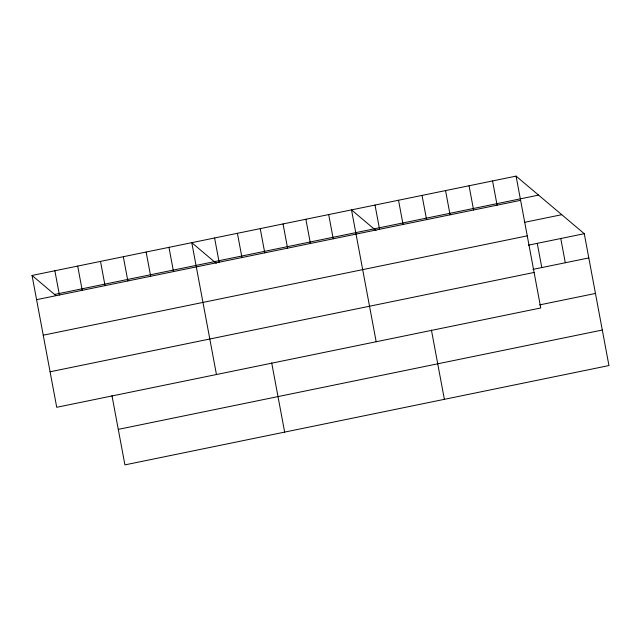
<?xml version="1.0" encoding="UTF-8"?>
<svg xmlns="http://www.w3.org/2000/svg" width="641" height="641" viewBox="0 0 641 641"><rect width="100%" height="100%" fill="white"/><g stroke="black" fill="none" stroke-linecap="round" stroke-linejoin="round"><path stroke-width="0.96" d="M516.077 176.115L540.748 307.968L56.728 407.299L32.05 275.446L516.077 176.115L584.272 233.701L608.95 365.554L124.923 464.885L111.975 395.665M54.557 294.451L538.576 195.112M36.585 299.676L520.604 200.337M524.546 222.331L561.764 214.695M43.227 335.195L527.255 235.856M528.44 245.158L584.272 233.701M532.975 269.38L588.807 257.922M50.078 371.788L534.105 272.449M539.618 304.9L595.457 293.442M118.281 429.374L602.3 330.035M376.003 230.568L351.508 209.887L376.179 341.741M216.273 263.347L191.779 242.667L216.45 374.52M32.05 275.446L55.879 295.573M560.763 238.524L565.298 262.746M537.254 243.348L541.789 267.569M492.56 180.938L497.096 205.16M469.052 185.762L473.587 209.984M445.543 190.585L450.078 214.815M422.034 195.409L426.569 219.639M431.425 330.107L444.381 399.327M398.526 200.24L403.061 224.462M375.017 205.064L379.552 229.286M328.689 214.567L333.224 238.797M305.869 219.254L310.404 243.476M283.05 223.933L287.585 248.163M260.23 228.621L264.765 252.842M271.696 362.886L284.652 432.106M237.418 233.3L241.945 257.53M214.599 237.987L219.126 262.209M168.96 247.354L173.495 271.576M146.14 252.033L150.675 276.263M123.32 256.721L127.855 280.942M100.509 261.4L105.036 285.63M77.689 266.087L82.216 290.309M54.87 270.766L59.405 294.988"/></g></svg>
